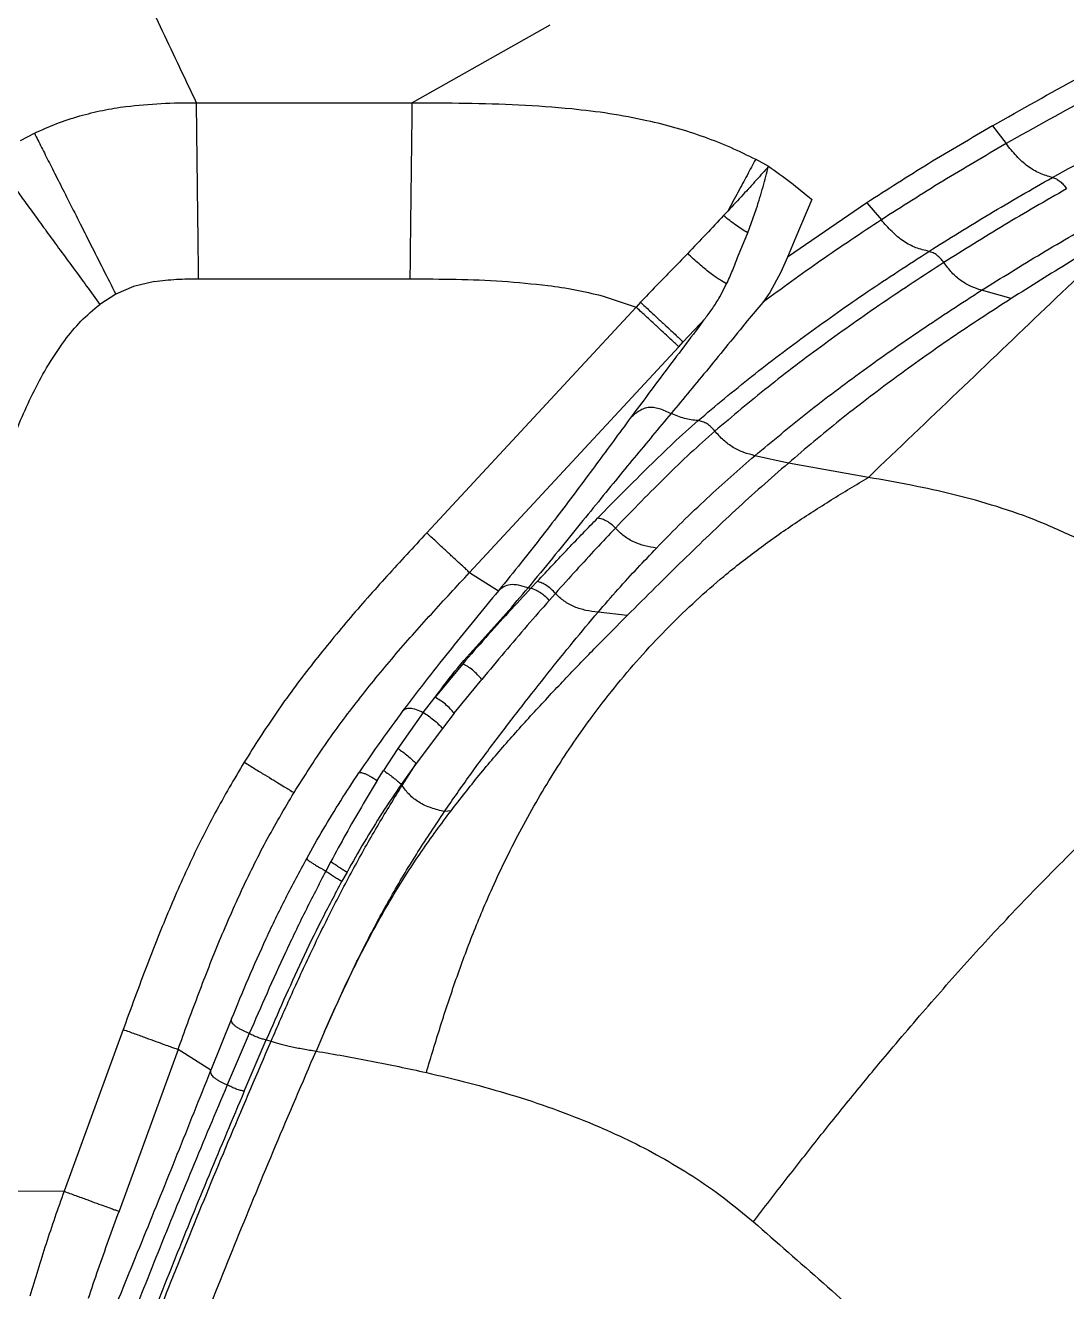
# Model space of a CAD drawing. Extents: x 1076 to 1148, y 508 to 635.
# Drawn here: x 1109.1 to 1120.28, y 567.29 to 580.88 of the extents above; entities that cross this region are included whole.
import ezdxf

# ---------------------------------------------------------------- set-up
doc = ezdxf.new("R2010")
doc.units = 0
doc.header["$MEASUREMENT"] = 0
doc.layers.add('1', color=4, linetype='Continuous')

# ---------------------------------------------------------------- blocks, each defined once
blk = doc.blocks.new('2026 TX')
at = {"layer": '1', "color": 3}
for p, q in [((38.972, 61.089), (37.494, 60.256)), ((35.177, 60.256), (37.494, 60.256)), ((43.723, 60.007), (43.87, 59.817)), ((33.289, 59.852), (33.436, 59.929)), ((43.87, 59.817), (43.87, 59.817)), ((41.181, 59.649), (41.319, 59.574)), ((42.375, 59.183), (41.521, 58.599)), ((41.785, 59.218), (41.613, 58.813)), ((42.375, 59.183), (42.53, 58.999)), ((40.882, 59.094), (40.836, 59.044)), ((41.095, 58.859), (41.19, 59.122)), ((40.994, 58.614), (41.095, 58.859)), ((41.613, 58.813), (41.521, 58.599)), ((41.521, 58.599), (41.452, 58.436)), ((34.726, 58.338), (34.501, 58.284)), ((35.2, 58.366), (37.472, 58.366)), ((40.796, 58.172), (40.869, 58.312)), ((41.452, 58.436), (41.333, 58.218)), ((34.31, 58.201), (34.138, 58.091)), ((34.501, 58.284), (34.31, 58.201)), ((39.531, 58.184), (39.896, 58.062)), ((41.333, 58.218), (41.256, 58.111)), ((43.924, 58.154), (43.607, 58.244)), ((39.896, 58.062), (37.649, 55.639)), ((39.945, 58.114), (39.896, 58.062)), ((41.256, 58.111), (41.091, 57.916)), ((41.256, 58.111), (41.256, 58.111)), ((40.404, 57.689), (40.641, 57.944)), ((38.109, 55.214), (40.356, 57.637)), ((40.356, 57.637), (40.404, 57.689)), ((41.532, 56.388), (41.173, 56.468)), ((42.391, 56.235), (41.532, 56.388)), ((38.109, 55.214), (38.418, 55.017)), ((38.737, 55.05), (38.768, 55.046)), ((38.768, 55.046), (38.836, 55.118)), ((39.03, 54.989), (38.963, 54.914)), ((39.802, 54.752), (39.488, 54.787)), ((38.036, 54.234), (37.738, 53.876)), ((37.945, 53.704), (38.239, 54.066)), ((37.611, 53.712), (37.738, 53.876)), ((37.611, 53.712), (37.338, 53.326)), ((37.945, 53.704), (37.817, 53.54)), ((37.817, 53.54), (37.534, 53.164)), ((37.338, 53.326), (37.185, 53.089)), ((37.534, 53.164), (37.375, 52.94)), ((37.384, 52.928), (37.534, 53.164)), ((37.118, 52.982), (37.185, 53.089)), ((37.384, 52.928), (37.375, 52.94)), ((37.91, 52.657), (37.839, 52.647)), ((36.62, 52.111), (36.566, 52.01)), ((36.793, 51.999), (36.738, 51.901)), ((34.39, 50.309), (33.756, 48.572)), ((35.554, 50.424), (35.332, 49.871)), ((35.744, 50.266), (35.507, 49.714)), ((35.69, 49.647), (35.926, 50.197)), ((35.926, 50.197), (35.977, 50.182)), ((36.552, 50.286), (36.461, 50.077)), ((34.979, 50.095), (34.345, 48.359)), ((35.332, 49.871), (34.979, 50.095)), ((33.756, 48.572), (32.605, 48.569))]:
    blk.add_line(p, q, dxfattribs=at)
for points, knots in [([(35.177, 60.256), (35.055, 60.513), (34.812, 61.027), (34.576, 61.525), (34.458, 61.774)], [0, 0, 0, 0, 0.5, 1, 1, 1, 1]), ([(43.723, 60.007), (44.032, 60.183), (44.651, 60.534), (45.301, 60.872), (45.626, 61.041)], [0, 0, 0, 0, 0.500004, 1, 1, 1, 1]), ([(45.778, 60.826), (45.45, 60.663), (44.795, 60.336), (44.178, 59.99), (43.87, 59.817)], [0, 0, 0, 0, 0.4999984, 1, 1, 1, 1]), ([(44.367, 59.454), (44.671, 59.623), (45.28, 59.96), (45.927, 60.284), (46.25, 60.446)], [0, 0, 0, 0, 0.5, 1, 1, 1, 1]), ([(33.924, 60.115), (34.006, 60.136), (34.169, 60.179), (34.336, 60.204), (34.42, 60.216)], [0, 0, 0, 0, 0.499989, 1, 1, 1, 1]), ([(34.42, 60.216), (34.546, 60.229), (34.797, 60.255), (35.05, 60.255), (35.177, 60.256)], [0, 0, 0, 0, 0.499955, 1, 1, 1, 1]), ([(35.2, 58.366), (35.199, 58.469), (35.196, 58.672), (35.193, 58.94), (35.19, 59.164), (35.188, 59.345), (35.186, 59.515), (35.184, 59.671), (35.182, 59.812), (35.18, 59.961), (35.179, 60.11), (35.177, 60.207), (35.177, 60.256)], [0, 0, 0, 0, 0.1301687, 0.2572381, 0.3395642, 0.4202053, 0.4998867, 0.5795896, 0.6602861, 0.7426787, 0.869818, 1, 1, 1, 1]), ([(37.472, 58.366), (37.473, 58.469), (37.475, 58.672), (37.478, 58.94), (37.481, 59.164), (37.483, 59.345), (37.485, 59.515), (37.487, 59.671), (37.489, 59.812), (37.491, 59.961), (37.492, 60.11), (37.494, 60.207), (37.494, 60.256)], [0, 0, 0, 0, 0.130169, 0.257238, 0.339564, 0.420205, 0.499887, 0.57959, 0.660286, 0.742679, 0.869818, 1, 1, 1, 1]), ([(37.494, 60.256), (37.685, 60.255), (38.066, 60.254), (38.638, 60.24), (39.017, 60.209), (39.207, 60.193)], [0, 0, 0, 0, 0.333349, 0.666687, 1, 1, 1, 1]), ([(33.436, 59.929), (33.516, 59.965), (33.674, 60.038), (33.841, 60.089), (33.924, 60.115)], [0, 0, 0, 0, 0.4999948, 1, 1, 1, 1]), ([(39.207, 60.193), (39.342, 60.178), (39.613, 60.148), (39.88, 60.094), (40.013, 60.067)], [0, 0, 0, 0, 0.500015, 1, 1, 1, 1]), ([(40.013, 60.067), (40.117, 60.042), (40.326, 59.993), (40.529, 59.924), (40.63, 59.889)], [0, 0, 0, 0, 0.500008, 1, 1, 1, 1]), ([(43.723, 60.007), (43.493, 59.873), (43.032, 59.605), (42.594, 59.323), (42.375, 59.183)], [0, 0, 0, 0, 0.5, 1, 1, 1, 1]), ([(33.436, 59.929), (33.462, 59.879), (33.511, 59.781), (33.594, 59.618), (33.688, 59.433), (33.795, 59.221), (33.914, 58.986), (34.041, 58.733), (34.175, 58.47), (34.265, 58.291), (34.31, 58.201)], [0, 0, 0, 0, 0.129432, 0.256287, 0.3795, 0.500114, 0.620682, 0.743797, 0.870582, 1, 1, 1, 1]), ([(40.63, 59.889), (40.724, 59.854), (40.911, 59.783), (41.091, 59.693), (41.181, 59.649)], [0, 0, 0, 0, 0.500004, 1, 1, 1, 1]), ([(43.87, 59.817), (43.641, 59.683), (43.184, 59.417), (42.748, 59.138), (42.53, 58.999)], [0, 0, 0, 0, 0.499999, 1, 1, 1, 1]), ([(44.367, 59.454), (44.321, 59.467), (44.231, 59.493), (44.098, 59.57), (43.977, 59.683), (43.906, 59.772), (43.87, 59.817)], [0, 0, 0, 0, 0.252559, 0.498233, 0.745671, 1, 1, 1, 1]), ([(41.181, 59.649), (41.15, 59.592), (41.09, 59.48), (40.993, 59.3), (40.919, 59.162), (40.882, 59.094)], [0, 0, 0, 0, 0.3394738, 0.6735306, 1, 1, 1, 1]), ([(41.319, 59.574), (41.276, 59.524), (41.189, 59.426), (41.047, 59.271), (40.937, 59.153), (40.882, 59.094)], [0, 0, 0, 0, 0.3334487, 0.6668065, 1, 1, 1, 1]), ([(41.19, 59.122), (41.215, 59.2), (41.263, 59.357), (41.3, 59.501), (41.319, 59.574)], [0, 0, 0, 0, 0.499932, 1, 1, 1, 1]), ([(41.319, 59.574), (41.398, 59.518), (41.559, 59.407), (41.709, 59.281), (41.785, 59.218)], [0, 0, 0, 0, 0.496521, 1, 1, 1, 1]), ([(33.149, 59.448), (33.18, 59.407), (33.24, 59.324), (33.344, 59.181), (33.458, 59.025), (33.582, 58.855), (33.714, 58.673), (33.853, 58.484), (33.995, 58.289), (34.09, 58.157), (34.138, 58.091)], [0, 0, 0, 0, 0.126189, 0.249541, 0.371044, 0.492407, 0.615394, 0.741135, 0.869689, 1, 1, 1, 1]), ([(43.041, 58.661), (43.257, 58.796), (43.688, 59.065), (44.14, 59.325), (44.367, 59.454)], [0, 0, 0, 0, 0.5000018, 1, 1, 1, 1]), ([(44.367, 59.454), (44.381, 59.449), (44.409, 59.44), (44.45, 59.412), (44.488, 59.376), (44.509, 59.347), (44.519, 59.332)], [0, 0, 0, 0, 0.250724, 0.499993, 0.749265, 1, 1, 1, 1]), ([(44.519, 59.332), (44.294, 59.203), (43.844, 58.944), (43.415, 58.675), (43.201, 58.541)], [0, 0, 0, 0, 0.499999, 1, 1, 1, 1]), ([(40.836, 59.044), (40.775, 58.979), (40.653, 58.849), (40.517, 58.707), (40.448, 58.636)], [0, 0, 0, 0, 0.4999577, 1, 1, 1, 1]), ([(41.095, 58.859), (41.053, 58.885), (40.965, 58.94), (40.88, 59.009), (40.836, 59.044)], [0, 0, 0, 0, 0.483821, 1, 1, 1, 1]), ([(42.53, 58.999), (42.312, 58.854), (41.874, 58.565), (41.462, 58.263), (41.256, 58.111)], [0, 0, 0, 0, 0.500001, 1, 1, 1, 1]), ([(43.041, 58.661), (42.995, 58.672), (42.903, 58.693), (42.766, 58.765), (42.641, 58.871), (42.568, 58.956), (42.53, 58.999)], [0, 0, 0, 0, 0.252249, 0.49793, 0.745599, 1, 1, 1, 1]), ([(43.607, 58.244), (43.82, 58.376), (44.244, 58.641), (44.691, 58.896), (44.915, 59.024)], [0, 0, 0, 0, 0.5, 1, 1, 1, 1]), ([(42.391, 56.235), (42.712, 56.542), (43.355, 57.156), (44.295, 58.054), (44.908, 58.639), (45.214, 58.931)], [0, 0, 0, 0, 0.333333, 0.666666, 1, 1, 1, 1]), ([(45.214, 58.931), (44.994, 58.804), (44.552, 58.55), (44.133, 58.286), (43.924, 58.154)], [0, 0, 0, 0, 0.5, 1, 1, 1, 1]), ([(40.448, 58.636), (40.393, 58.579), (40.282, 58.464), (40.112, 58.29), (40, 58.173), (39.945, 58.114)], [0, 0, 0, 0, 0.333268, 0.66661, 1, 1, 1, 1]), ([(40.869, 58.312), (40.845, 58.325), (40.796, 58.351), (40.688, 58.43), (40.571, 58.528), (40.49, 58.599), (40.448, 58.636)], [0, 0, 0, 0, 0.2348957, 0.471686, 0.7270652, 1, 1, 1, 1]), ([(40.562, 56.844), (40.752, 57.003), (41.131, 57.322), (41.74, 57.781), (42.374, 58.229), (42.819, 58.517), (43.041, 58.661)], [0, 0, 0, 0, 0.249998, 0.499998, 0.749999, 1, 1, 1, 1]), ([(40.869, 58.312), (40.891, 58.361), (40.935, 58.459), (40.975, 58.562), (40.994, 58.614)], [0, 0, 0, 0, 0.499961, 1, 1, 1, 1]), ([(43.201, 58.541), (43.19, 58.555), (43.168, 58.585), (43.128, 58.62), (43.085, 58.647), (43.056, 58.656), (43.041, 58.661)], [0, 0, 0, 0, 0.2507579, 0.5000135, 0.7492626, 1, 1, 1, 1]), ([(43.201, 58.541), (42.98, 58.397), (42.539, 58.11), (41.911, 57.664), (41.307, 57.207), (40.931, 56.89), (40.743, 56.732)], [0, 0, 0, 0, 0.2500014, 0.5000023, 0.7500019, 1, 1, 1, 1]), ([(43.607, 58.244), (43.569, 58.256), (43.494, 58.281), (43.384, 58.342), (43.283, 58.43), (43.229, 58.503), (43.201, 58.541)], [0, 0, 0, 0, 0.255744, 0.504133, 0.748914, 1, 1, 1, 1]), ([(34.726, 58.338), (34.804, 58.347), (34.962, 58.366), (35.121, 58.366), (35.2, 58.366)], [0, 0, 0, 0, 0.499908, 1, 1, 1, 1]), ([(37.472, 58.366), (37.636, 58.365), (37.965, 58.364), (38.459, 58.347), (38.787, 58.312), (38.951, 58.295)], [0, 0, 0, 0, 0.333357, 0.666697, 1, 1, 1, 1]), ([(38.951, 58.295), (39.048, 58.281), (39.243, 58.254), (39.435, 58.207), (39.531, 58.184)], [0, 0, 0, 0, 0.5000228, 1, 1, 1, 1]), ([(41.173, 56.468), (41.359, 56.623), (41.731, 56.934), (42.329, 57.383), (42.952, 57.821), (43.389, 58.103), (43.607, 58.244)], [0, 0, 0, 0, 0.249998, 0.499998, 0.749999, 1, 1, 1, 1]), ([(33.762, 57.705), (33.818, 57.776), (33.93, 57.918), (34.069, 58.033), (34.138, 58.091)], [0, 0, 0, 0, 0.500114, 1, 1, 1, 1]), ([(40.356, 57.637), (40.353, 57.64), (40.348, 57.645), (40.329, 57.662), (40.295, 57.693), (40.242, 57.743), (40.17, 57.809), (40.085, 57.887), (39.993, 57.973), (39.929, 58.032), (39.896, 58.062)], [0, 0, 0, 0, 0.135211, 0.264483, 0.385292, 0.5, 0.614708, 0.735517, 0.864789, 1, 1, 1, 1]), ([(39.945, 58.114), (39.977, 58.084), (40.041, 58.025), (40.134, 57.939), (40.218, 57.86), (40.29, 57.794), (40.343, 57.745), (40.377, 57.713), (40.396, 57.697), (40.401, 57.692), (40.404, 57.689)], [0, 0, 0, 0, 0.135221, 0.264479, 0.385251, 0.499926, 0.614633, 0.735469, 0.864771, 1, 1, 1, 1]), ([(40.641, 57.944), (40.667, 57.979), (40.721, 58.048), (40.771, 58.131), (40.796, 58.172)], [0, 0, 0, 0, 0.500036, 1, 1, 1, 1]), ([(43.924, 58.154), (43.708, 58.014), (43.278, 57.734), (42.666, 57.298), (42.079, 56.851), (41.714, 56.543), (41.532, 56.388)], [0, 0, 0, 0, 0.250001, 0.5000019, 0.7500004, 1, 1, 1, 1]), ([(40.641, 57.944), (40.503, 57.762), (40.227, 57.397), (39.966, 57.047), (39.835, 56.871)], [0, 0, 0, 0, 0.5000045, 1, 1, 1, 1]), ([(41.091, 57.916), (40.952, 57.745), (40.674, 57.402), (40.407, 57.082), (40.273, 56.921)], [0, 0, 0, 0, 0.499996, 1, 1, 1, 1]), ([(33.081, 56.298), (33.115, 56.396), (33.185, 56.594), (33.302, 56.885), (33.434, 57.17), (33.582, 57.447), (33.702, 57.619), (33.762, 57.705)], [0, 0, 0, 0, 0.200042, 0.4000465, 0.6000535, 0.800064, 1, 1, 1, 1]), ([(39.835, 56.871), (39.863, 56.898), (39.904, 56.936), (39.971, 56.974), (40.025, 56.989), (40.084, 56.99), (40.168, 56.97), (40.23, 56.941), (40.273, 56.921)], [0, 0, 0, 0, 0.2642534, 0.3889123, 0.5071238, 0.6225192, 0.7412842, 1, 1, 1, 1]), ([(39.835, 56.871), (39.775, 56.789), (39.653, 56.625), (39.474, 56.381), (39.29, 56.134), (39.098, 55.878), (38.891, 55.609), (38.667, 55.324), (38.501, 55.12), (38.418, 55.017)], [0, 0, 0, 0, 0.142851, 0.285726, 0.428631, 0.571507, 0.714328, 0.857147, 1, 1, 1, 1]), ([(40.273, 56.921), (40.207, 56.842), (40.074, 56.683), (39.878, 56.446), (39.677, 56.202), (39.467, 55.944), (39.243, 55.668), (39.002, 55.372), (38.825, 55.158), (38.737, 55.05)], [0, 0, 0, 0, 0.142844, 0.285724, 0.42864, 0.571513, 0.714322, 0.857138, 1, 1, 1, 1]), ([(39.483, 55.797), (39.579, 55.895), (39.771, 56.09), (40.037, 56.354), (40.293, 56.604), (40.472, 56.764), (40.562, 56.844)], [0, 0, 0, 0, 0.24998, 0.49996, 0.749994, 1, 1, 1, 1]), ([(40.562, 56.844), (40.513, 56.849), (40.416, 56.859), (40.32, 56.901), (40.273, 56.921)], [0, 0, 0, 0, 0.505613, 1, 1, 1, 1]), ([(40.743, 56.732), (40.731, 56.747), (40.706, 56.776), (40.66, 56.81), (40.611, 56.835), (40.579, 56.841), (40.562, 56.844)], [0, 0, 0, 0, 0.250831, 0.500036, 0.749223, 1, 1, 1, 1]), ([(40.743, 56.732), (40.655, 56.653), (40.477, 56.495), (40.222, 56.248), (39.958, 55.985), (39.769, 55.788), (39.674, 55.69)], [0, 0, 0, 0, 0.25001, 0.500043, 0.750022, 1, 1, 1, 1]), ([(41.173, 56.468), (41.133, 56.478), (41.055, 56.499), (40.939, 56.552), (40.832, 56.631), (40.773, 56.698), (40.743, 56.732)], [0, 0, 0, 0, 0.2557853, 0.5045562, 0.7495009, 1, 1, 1, 1]), ([(40.115, 55.476), (40.208, 55.571), (40.394, 55.761), (40.658, 56.011), (40.913, 56.243), (41.086, 56.393), (41.173, 56.468)], [0, 0, 0, 0, 0.249974, 0.499952, 0.749983, 1, 1, 1, 1]), ([(41.532, 56.388), (41.435, 56.305), (41.247, 56.141), (40.97, 55.89), (40.691, 55.627), (40.406, 55.351), (40.112, 55.062), (39.904, 54.855), (39.802, 54.752)], [0, 0, 0, 0, 0.184536, 0.360549, 0.528997, 0.690804, 0.847181, 1, 1, 1, 1]), ([(37.645, 49.847), (37.695, 50.014), (37.795, 50.346), (37.96, 50.844), (38.143, 51.34), (38.327, 51.776), (38.504, 52.153), (38.668, 52.473), (38.844, 52.787), (39.031, 53.095), (39.228, 53.395), (39.45, 53.706), (39.697, 54.022), (39.969, 54.34), (40.251, 54.638), (40.542, 54.918), (40.864, 55.199), (41.218, 55.476), (41.603, 55.746), (41.995, 55.997), (42.258, 56.155), (42.391, 56.235)], [0, 0, 0, 0, 0.058911, 0.117289, 0.175507, 0.233887, 0.27304, 0.312455, 0.352186, 0.392276, 0.432754, 0.473641, 0.523256, 0.573488, 0.624342, 0.67583, 0.727967, 0.794092, 0.861366, 0.929926, 1, 1, 1, 1]), ([(44.672, 55.56), (44.523, 55.629), (44.226, 55.767), (43.77, 55.926), (43.312, 56.054), (42.851, 56.153), (42.544, 56.207), (42.391, 56.235)], [0, 0, 0, 0, 0.199517, 0.398951, 0.598605, 0.798813, 1, 1, 1, 1]), ([(38.836, 55.118), (38.948, 55.238), (39.173, 55.478), (39.379, 55.691), (39.483, 55.797)], [0, 0, 0, 0, 0.499991, 1, 1, 1, 1]), ([(39.674, 55.69), (39.66, 55.704), (39.633, 55.732), (39.584, 55.765), (39.533, 55.788), (39.499, 55.794), (39.483, 55.797)], [0, 0, 0, 0, 0.250864, 0.5, 0.749136, 1, 1, 1, 1]), ([(37.649, 55.639), (37.506, 55.485), (37.221, 55.177), (36.802, 54.705), (36.403, 54.217), (36.027, 53.71), (35.801, 53.355), (35.688, 53.178)], [0, 0, 0, 0, 0.20001, 0.400024, 0.600024, 0.80001, 1, 1, 1, 1]), ([(38.109, 55.214), (38.106, 55.216), (38.101, 55.221), (38.082, 55.238), (38.048, 55.27), (37.995, 55.319), (37.923, 55.385), (37.838, 55.464), (37.746, 55.55), (37.682, 55.609), (37.649, 55.639)], [0, 0, 0, 0, 0.135211, 0.264483, 0.385292, 0.5, 0.614708, 0.735517, 0.864789, 1, 1, 1, 1]), ([(39.674, 55.69), (39.606, 55.618), (39.469, 55.473), (39.254, 55.239), (39.105, 55.072), (39.03, 54.989)], [0, 0, 0, 0, 0.3333383, 0.6666711, 1, 1, 1, 1]), ([(40.115, 55.476), (40.074, 55.483), (39.993, 55.497), (39.874, 55.537), (39.764, 55.601), (39.704, 55.66), (39.674, 55.69)], [0, 0, 0, 0, 0.258263, 0.508483, 0.752667, 1, 1, 1, 1]), ([(39.488, 54.787), (39.559, 54.869), (39.703, 55.035), (39.913, 55.264), (40.048, 55.405), (40.115, 55.476)], [0, 0, 0, 0, 0.333326, 0.666659, 1, 1, 1, 1]), ([(36.224, 52.852), (36.332, 53.022), (36.549, 53.363), (36.911, 53.848), (37.295, 54.317), (37.697, 54.77), (37.972, 55.066), (38.109, 55.214)], [0, 0, 0, 0, 0.19999, 0.399975, 0.599975, 0.799991, 1, 1, 1, 1]), ([(37.738, 53.876), (37.819, 53.983), (37.98, 54.197), (38.245, 54.489), (38.506, 54.775), (38.66, 54.958), (38.737, 55.05)], [0, 0, 0, 0, 0.250283, 0.50039, 0.749872, 1, 1, 1, 1]), ([(38.737, 55.05), (38.702, 55.061), (38.635, 55.08), (38.542, 55.088), (38.472, 55.061), (38.436, 55.032), (38.418, 55.017)], [0, 0, 0, 0, 0.253734, 0.497424, 0.744255, 1, 1, 1, 1]), ([(39.03, 54.989), (39.016, 55.005), (38.987, 55.035), (38.937, 55.073), (38.886, 55.103), (38.852, 55.113), (38.836, 55.118)], [0, 0, 0, 0, 0.250979, 0.5, 0.749021, 1, 1, 1, 1]), ([(38.418, 55.017), (38.335, 54.916), (38.168, 54.714), (37.914, 54.401), (37.658, 54.08), (37.482, 53.848), (37.394, 53.732)], [0, 0, 0, 0, 0.250408, 0.50067, 0.7503, 1, 1, 1, 1]), ([(38.768, 55.046), (38.689, 54.96), (38.529, 54.789), (38.283, 54.518), (38.118, 54.329), (38.036, 54.234)], [0, 0, 0, 0, 0.333327, 0.666661, 1, 1, 1, 1]), ([(38.964, 54.914), (38.885, 54.825), (38.728, 54.646), (38.486, 54.362), (38.322, 54.164), (38.239, 54.066)], [0, 0, 0, 0, 0.333331, 0.666664, 1, 1, 1, 1]), ([(38.768, 55.046), (38.785, 55.041), (38.818, 55.03), (38.871, 55), (38.921, 54.961), (38.949, 54.93), (38.964, 54.914)], [0, 0, 0, 0, 0.250997, 0.5, 0.749003, 1, 1, 1, 1]), ([(39.488, 54.787), (39.444, 54.793), (39.36, 54.804), (39.235, 54.841), (39.121, 54.903), (39.06, 54.96), (39.03, 54.989)], [0, 0, 0, 0, 0.2620755, 0.5134618, 0.7557431, 1, 1, 1, 1]), ([(37.839, 52.647), (37.929, 52.778), (38.11, 53.038), (38.391, 53.416), (38.673, 53.782), (38.951, 54.135), (39.223, 54.473), (39.399, 54.682), (39.488, 54.787)], [0, 0, 0, 0, 0.166762, 0.333392, 0.499999, 0.666598, 0.833237, 1, 1, 1, 1]), ([(37.91, 52.657), (38.01, 52.785), (38.209, 53.041), (38.524, 53.408), (38.846, 53.765), (39.169, 54.108), (39.491, 54.44), (39.698, 54.648), (39.802, 54.752)], [0, 0, 0, 0, 0.164578, 0.329678, 0.495531, 0.662291, 0.830248, 1, 1, 1, 1]), ([(38.239, 54.066), (38.225, 54.083), (38.196, 54.117), (38.144, 54.165), (38.088, 54.207), (38.053, 54.225), (38.036, 54.234)], [0, 0, 0, 0, 0.2512141, 0.5, 0.7487859, 1, 1, 1, 1]), ([(41.157, 48.245), (41.273, 48.397), (41.505, 48.698), (41.86, 49.15), (42.222, 49.599), (42.551, 49.998), (42.845, 50.344), (43.099, 50.638), (43.356, 50.928), (43.614, 51.213), (43.872, 51.491), (44.129, 51.76), (44.383, 52.021), (44.634, 52.27), (44.879, 52.507), (45.118, 52.731), (45.351, 52.941), (45.591, 53.151), (45.837, 53.356), (46.087, 53.556), (46.328, 53.74), (46.564, 53.913), (46.718, 54.023), (46.796, 54.078)], [0, 0, 0, 0, 0.064921, 0.128671, 0.191636, 0.254083, 0.295526, 0.336854, 0.37809, 0.419243, 0.46032, 0.501323, 0.542258, 0.583138, 0.623986, 0.664841, 0.705753, 0.746786, 0.796287, 0.84621, 0.8967, 0.947907, 1, 1, 1, 1]), ([(37.945, 53.704), (37.931, 53.72), (37.903, 53.752), (37.85, 53.8), (37.793, 53.844), (37.757, 53.865), (37.738, 53.876)], [0, 0, 0, 0, 0.2512403, 0.4999926, 0.7487483, 1, 1, 1, 1]), ([(37.394, 53.732), (37.315, 53.624), (37.155, 53.409), (36.998, 53.178), (36.919, 53.062)], [0, 0, 0, 0, 0.500019, 1, 1, 1, 1]), ([(37.394, 53.732), (37.404, 53.74), (37.423, 53.755), (37.468, 53.762), (37.534, 53.747), (37.585, 53.723), (37.611, 53.712)], [0, 0, 0, 0, 0.256711, 0.502567, 0.745872, 1, 1, 1, 1]), ([(37.611, 53.712), (37.63, 53.7), (37.666, 53.678), (37.723, 53.634), (37.775, 53.587), (37.803, 53.556), (37.817, 53.54)], [0, 0, 0, 0, 0.251204, 0.499966, 0.748744, 1, 1, 1, 1]), ([(37.338, 53.326), (37.356, 53.314), (37.392, 53.289), (37.445, 53.247), (37.495, 53.204), (37.521, 53.177), (37.534, 53.164)], [0, 0, 0, 0, 0.251122, 0.5, 0.748878, 1, 1, 1, 1]), ([(35.688, 53.178), (35.582, 52.997), (35.368, 52.634), (35.089, 52.068), (34.836, 51.49), (34.607, 50.902), (34.462, 50.507), (34.39, 50.309)], [0, 0, 0, 0, 0.19999, 0.399976, 0.599976, 0.79999, 1, 1, 1, 1]), ([(35.688, 53.178), (35.726, 53.155), (35.801, 53.109), (35.908, 53.043), (36.007, 52.983), (36.09, 52.933), (36.152, 52.895), (36.192, 52.87), (36.214, 52.858), (36.22, 52.854), (36.224, 52.852)], [0, 0, 0, 0, 0.135195, 0.26446, 0.385275, 0.5, 0.614725, 0.73554, 0.864805, 1, 1, 1, 1]), ([(36.36, 52.146), (36.419, 52.25), (36.536, 52.458), (36.724, 52.765), (36.854, 52.963), (36.919, 53.062)], [0, 0, 0, 0, 0.333352, 0.666686, 1, 1, 1, 1]), ([(36.919, 53.062), (36.925, 53.065), (36.935, 53.07), (36.967, 53.063), (37.005, 53.046), (37.052, 53.022), (37.091, 52.998), (37.118, 52.982)], [0, 0, 0, 0, 0.26295, 0.506297, 0.624278, 0.744432, 1, 1, 1, 1]), ([(37.185, 53.089), (37.202, 53.077), (37.237, 53.053), (37.289, 53.014), (37.337, 52.975), (37.363, 52.952), (37.375, 52.94)], [0, 0, 0, 0, 0.251038, 0.500001, 0.748963, 1, 1, 1, 1]), ([(35.977, 50.182), (36.047, 50.343), (36.187, 50.664), (36.407, 51.143), (36.637, 51.612), (36.878, 52.068), (37.126, 52.507), (37.299, 52.789), (37.384, 52.928)], [0, 0, 0, 0, 0.17531, 0.348763, 0.518649, 0.683994, 0.844428, 1, 1, 1, 1]), ([(37.118, 52.982), (37.061, 52.887), (36.946, 52.697), (36.779, 52.406), (36.673, 52.209), (36.62, 52.111)], [0, 0, 0, 0, 0.333321, 0.666655, 1, 1, 1, 1]), ([(37.375, 52.94), (37.307, 52.839), (37.17, 52.635), (36.975, 52.32), (36.853, 52.106), (36.793, 51.999)], [0, 0, 0, 0, 0.333325, 0.666657, 1, 1, 1, 1]), ([(37.839, 52.647), (37.792, 52.659), (37.723, 52.676), (37.63, 52.713), (37.566, 52.746), (37.509, 52.786), (37.442, 52.847), (37.408, 52.895), (37.384, 52.928)], [0, 0, 0, 0, 0.260613, 0.382721, 0.499995, 0.616819, 0.7382, 1, 1, 1, 1]), ([(34.979, 50.095), (35.048, 50.285), (35.187, 50.664), (35.407, 51.229), (35.649, 51.785), (35.916, 52.329), (36.121, 52.677), (36.224, 52.852)], [0, 0, 0, 0, 0.200009, 0.400025, 0.600026, 0.80001, 1, 1, 1, 1]), ([(36.552, 50.286), (36.629, 50.458), (36.779, 50.795), (37.026, 51.29), (37.295, 51.765), (37.588, 52.222), (37.803, 52.513), (37.91, 52.657)], [0, 0, 0, 0, 0.210303, 0.413329, 0.611213, 0.806216, 1, 1, 1, 1]), ([(36.552, 50.286), (36.628, 50.456), (36.776, 50.79), (37.018, 51.283), (37.276, 51.758), (37.549, 52.213), (37.743, 52.504), (37.839, 52.647)], [0, 0, 0, 0, 0.211396, 0.41718, 0.61696, 0.811128, 1, 1, 1, 1]), ([(35.554, 50.424), (35.613, 50.568), (35.732, 50.856), (35.924, 51.287), (36.131, 51.719), (36.284, 52.003), (36.36, 52.146)], [0, 0, 0, 0, 0.250031, 0.500046, 0.750036, 1, 1, 1, 1]), ([(36.36, 52.146), (36.362, 52.142), (36.364, 52.136), (36.383, 52.12), (36.405, 52.104), (36.437, 52.084), (36.49, 52.052), (36.535, 52.027), (36.566, 52.01)], [0, 0, 0, 0, 0.265668, 0.388745, 0.505681, 0.621077, 0.740451, 1, 1, 1, 1]), ([(36.62, 52.111), (36.636, 52.1), (36.668, 52.079), (36.715, 52.048), (36.758, 52.02), (36.781, 52.006), (36.793, 51.999)], [0, 0, 0, 0, 0.250928, 0.500195, 0.74937, 1, 1, 1, 1]), ([(36.566, 52.01), (36.491, 51.864), (36.34, 51.574), (36.131, 51.136), (35.933, 50.7), (35.807, 50.411), (35.744, 50.266)], [0, 0, 0, 0, 0.249852, 0.4997425, 0.7497391, 1, 1, 1, 1]), ([(36.566, 52.01), (36.582, 51.999), (36.614, 51.978), (36.66, 51.948), (36.704, 51.921), (36.727, 51.908), (36.738, 51.901)], [0, 0, 0, 0, 0.250903, 0.500182, 0.74937, 1, 1, 1, 1]), ([(36.738, 51.901), (36.663, 51.759), (36.512, 51.477), (36.306, 51.049), (36.111, 50.623), (35.988, 50.339), (35.926, 50.197)], [0, 0, 0, 0, 0.2499855, 0.4999886, 0.7500038, 1, 1, 1, 1]), ([(34.39, 50.309), (34.432, 50.294), (34.514, 50.264), (34.632, 50.221), (34.741, 50.181), (34.832, 50.148), (34.901, 50.123), (34.945, 50.107), (34.968, 50.099), (34.975, 50.096), (34.979, 50.095)], [0, 0, 0, 0, 0.135228, 0.264507, 0.385309, 0.5, 0.614691, 0.735493, 0.864772, 1, 1, 1, 1]), ([(35.744, 50.266), (35.713, 50.279), (35.667, 50.299), (35.615, 50.329), (35.586, 50.351), (35.566, 50.372), (35.552, 50.397), (35.553, 50.413), (35.554, 50.424)], [0, 0, 0, 0, 0.257484, 0.375839, 0.49093, 0.608273, 0.732195, 1, 1, 1, 1]), ([(33.994, 45.227), (34.114, 45.549), (34.353, 46.193), (34.732, 47.172), (35.128, 48.163), (35.541, 49.166), (35.832, 49.843), (35.977, 50.182)], [0, 0, 0, 0, 0.200005, 0.400008, 0.600006, 0.800003, 1, 1, 1, 1]), ([(35.926, 50.197), (35.914, 50.2), (35.888, 50.205), (35.843, 50.22), (35.794, 50.24), (35.761, 50.257), (35.744, 50.266)], [0, 0, 0, 0, 0.25, 0.499641, 0.748971, 1, 1, 1, 1]), ([(35.977, 50.182), (36.007, 50.173), (36.05, 50.16), (36.126, 50.141), (36.188, 50.127), (36.255, 50.113), (36.349, 50.096), (36.415, 50.085), (36.461, 50.077)], [0, 0, 0, 0, 0.256983, 0.376043, 0.490802, 0.607146, 0.730474, 1, 1, 1, 1]), ([(34.469, 45.113), (34.589, 45.435), (34.829, 46.08), (35.21, 47.061), (35.608, 48.054), (36.023, 49.059), (36.315, 49.738), (36.461, 50.077)], [0, 0, 0, 0, 0.200005, 0.400008, 0.600006, 0.800003, 1, 1, 1, 1]), ([(36.461, 50.077), (36.659, 50.043), (37.052, 49.975), (37.448, 49.89), (37.645, 49.847)], [0, 0, 0, 0, 0.502572, 1, 1, 1, 1]), ([(33.548, 45.504), (33.665, 45.785), (33.9, 46.348), (34.255, 47.207), (34.612, 48.08), (34.971, 48.967), (35.211, 49.569), (35.332, 49.871)], [0, 0, 0, 0, 0.200004, 0.400006, 0.600005, 0.800003, 1, 1, 1, 1]), ([(35.507, 49.714), (35.478, 49.727), (35.434, 49.747), (35.386, 49.776), (35.359, 49.797), (35.342, 49.817), (35.329, 49.843), (35.331, 49.859), (35.332, 49.871)], [0, 0, 0, 0, 0.25458, 0.372273, 0.487701, 0.60603, 0.731001, 1, 1, 1, 1]), ([(37.645, 49.847), (37.796, 49.812), (38.098, 49.74), (38.551, 49.612), (39.002, 49.466), (39.3, 49.347), (39.448, 49.287)], [0, 0, 0, 0, 0.250008, 0.500018, 0.750025, 1, 1, 1, 1]), ([(35.507, 49.714), (35.38, 49.413), (35.126, 48.81), (34.762, 47.916), (34.412, 47.031), (34.075, 46.156), (33.861, 45.579), (33.754, 45.291)], [0, 0, 0, 0, 0.199996, 0.399996, 0.599996, 0.799996, 1, 1, 1, 1]), ([(35.69, 49.647), (35.563, 49.346), (35.309, 48.745), (34.946, 47.853), (34.597, 46.971), (34.261, 46.098), (34.048, 45.524), (33.941, 45.236)], [0, 0, 0, 0, 0.199997, 0.399995, 0.599994, 0.799996, 1, 1, 1, 1]), ([(35.69, 49.647), (35.676, 49.649), (35.651, 49.654), (35.604, 49.669), (35.556, 49.689), (35.524, 49.706), (35.507, 49.714)], [0, 0, 0, 0, 0.262804, 0.512544, 0.755738, 1, 1, 1, 1]), ([(39.448, 49.287), (39.569, 49.234), (39.809, 49.129), (40.163, 48.944), (40.508, 48.737), (40.842, 48.507), (41.052, 48.332), (41.157, 48.245)], [0, 0, 0, 0, 0.200034, 0.400034, 0.600025, 0.800013, 1, 1, 1, 1]), ([(33.756, 48.572), (33.722, 48.478), (33.655, 48.291), (33.561, 48.008), (33.471, 47.725), (33.416, 47.54), (33.388, 47.447)], [0, 0, 0, 0, 0.250044, 0.500082, 0.750046, 1, 1, 1, 1]), ([(33.756, 48.572), (33.797, 48.557), (33.879, 48.527), (33.998, 48.484), (34.106, 48.444), (34.198, 48.411), (34.267, 48.386), (34.31, 48.37), (34.334, 48.362), (34.341, 48.36), (34.345, 48.359)], [0, 0, 0, 0, 0.135228, 0.2645073, 0.3853094, 0.5, 0.6146906, 0.7354927, 0.864772, 1, 1, 1, 1]), ([(34.345, 48.359), (34.306, 48.254), (34.23, 48.044), (34.117, 47.728), (34.048, 47.524), (34.014, 47.422)], [0, 0, 0, 0, 0.333465, 0.666807, 1, 1, 1, 1]), ([(41.157, 48.245), (41.406, 48.027), (41.905, 47.591), (42.651, 46.923), (43.39, 46.243), (44.122, 45.549), (44.6, 45.076), (44.839, 44.839)], [0, 0, 0, 0, 0.200002, 0.400004, 0.600003, 0.800002, 1, 1, 1, 1])]:
    blk.add_open_spline(points, degree=3, knots=knots, dxfattribs=at)

msp = doc.modelspace()

# ---------------------------------------------------------------- block references
at = {"layer": '1'}
msp.add_blockref('2026 TX', (1075.762, 519.794), dxfattribs=at)

doc.saveas('drawing.dxf')
